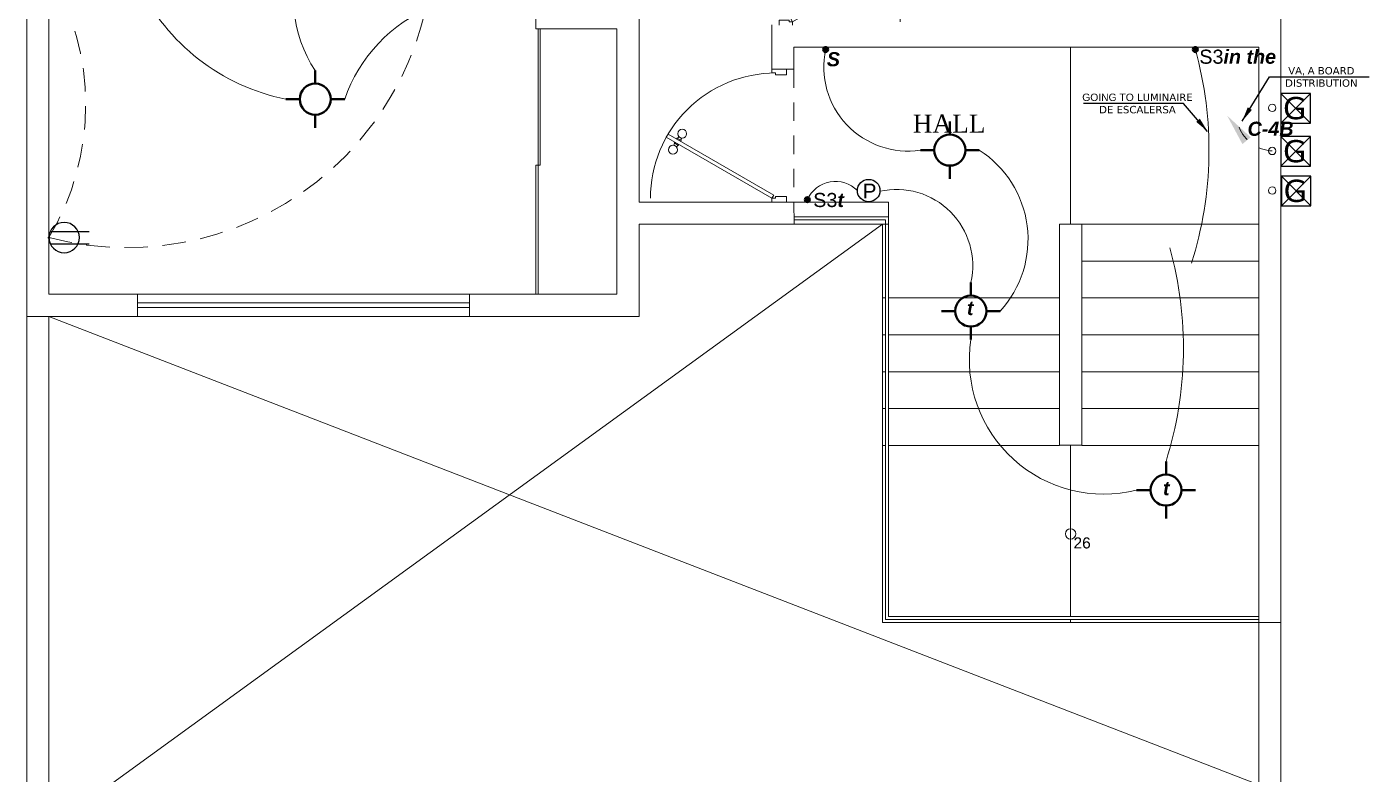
# Model space of a CAD drawing. Header units: millimetres. Extents: x -59 to 123, y 54 to 155.
# Drawn here: x -46.46 to -37.36, y 105.3 to 110.37 of the extents above; entities that cross this region are included whole.
import ezdxf

# ---------------------------------------------------------------- set-up
doc = ezdxf.new("R2010")
doc.units = ezdxf.units.MM
for name, pattern in [('CONTINUA', [0]), ('DASHED', [0.75, 0.5, -0.25]), ('HIDDEN', [9.525, 6.35, -3.175]), ('HIDDEN2', [0.1875, 0.125, -0.0625])]:
    doc.linetypes.add(name, pattern=pattern)
doc.layers.get('0').update_dxf_attribs({"lineweight": 9})
for name, color, linetype in [('A-PROY', 8, 'HIDDEN2'), ('A-TEX 010', 7, 'Continuous'), ('telefono', 54, 'Continuous')]:
    doc.layers.add(name, color=color, linetype=linetype)
for name, color, linetype, lineweight in [('C.EMPOTRADO EN PARED Y TECHO', 210, 'Continuous', 40), ('desague', 4, 'Continuous', 60), ('ESCALERA', 128, 'Continuous', 9), ('mobiliario', 7, 'Continuous', 0), ('murobajo', 7, 'Continuous', 30), ('MUROS', 7, 'Continuous', 80), ('niveles', 8, 'Continuous', 15), ('PUERTAS', 7, 'Continuous', 9), ('red tomacorrient', 21, 'Continuous', 40), ('red tomacorriente', 3, 'CONTINUA', 40), ('T.D.', 105, 'Continuous', 25), ('TEXTO1', 7, 'Continuous', 0), ('VENTANA BAJA', 150, 'Continuous', 20), ('VIDRIO', 7, 'Continuous', 5)]:
    doc.layers.add(name, color=color, linetype=linetype, lineweight=lineweight)
doc.styles.add('BOLD', font='Swis721 Lt BT Light.ttf', dxfattribs={"height": 2})
doc.styles.add('david', font='arialbi.ttf', dxfattribs={"height": 0.05})
doc.styles.add('Ejes', font='arial.ttf', dxfattribs={"height": 0.2})
doc.styles.add('ROMANS', font='ROMANS.SHX', dxfattribs={"width": 1.35, "height": 0.29})
doc.styles.add('style4', font='verdanab.ttf', dxfattribs={"height": 0.1})
doc.styles.add('textcosan', font='verdana.ttf', dxfattribs={"height": 0.1})
doc.dimstyles.new('dimension horizontal', dxfattribs={"dimtxt": 0.08, "dimasz": 0.1, "dimexe": 0.15, "dimexo": 0.3, "dimgap": 0.01, "dimtad": 2, "dimtih": 1, "dimtoh": 1, "dimzin": 1, "dimtxsty": 'style4', "dimblk": 'ARCHTICK', "dimcen": 0.08, "dimadec": 0, "dimazin": 0, "dimtfac": 1, "dimtmove": 0, "dimatfit": 3, "dimfxl": 1, "dimarcsym": 0})

# ---------------------------------------------------------------- blocks, each defined once
blk = doc.blocks.new('rf67')
at = {"layer": 'PUERTAS', "ltscale": 0.075}
for p, q in [((2984.4541, 394.8959), (2984.4292, 394.895)), ((2984.4585, 394.0686), (2984.4292, 394.895)), ((2984.4834, 394.0695), (2984.4541, 394.8959)), ((2983.7327, 394.4394), (2983.6977, 394.3735)), ((2983.711, 394.4797), (2983.7334, 394.4678)), ((2983.7334, 394.4678), (2983.7215, 394.4454)), ((2983.7215, 394.4454), (2983.7327, 394.4394)), ((2983.6641, 394.3914), (2983.6977, 394.3735)), ((2984.4834, 394.0695), (2984.4585, 394.0686)), ((2984.4834, 394.0695), (2984.4715, 394.0471)), ((2984.5059, 394.0576), (2984.4834, 394.0695)), ((2984.4603, 394.0531), (2984.4253, 393.9872)), ((2984.459, 393.9693), (2984.4253, 393.9872)), ((2984.4715, 394.0471), (2984.4603, 394.0531))]:
    blk.add_line(p, q, dxfattribs=at)
at = {"layer": 'PUERTAS', "ltscale": 0.01}
for p, q in [((2984.4089, 394.8242), (2984.4257, 394.8248)), ((2984.4098, 394.8001), (2984.4265, 394.8006)), ((2984.4255, 394.8297), (2984.4315, 394.8299)), ((2984.4267, 394.796), (2984.4255, 394.8297)), ((2984.4267, 394.796), (2984.4327, 394.7962)), ((2984.4625, 394.831), (2984.4565, 394.8308)), ((2984.4637, 394.7974), (2984.4577, 394.7971)), ((2984.4637, 394.7974), (2984.4625, 394.831)), ((2984.4794, 394.8268), (2984.4627, 394.8262)), ((2984.4803, 394.8026), (2984.4636, 394.802))]:
    blk.add_line(p, q, dxfattribs=at)
for centre in [(2984.3818, 394.8116), (2984.5074, 394.8161)]:
    blk.add_circle(centre, 0.0302, dxfattribs=at)
blk.add_arc((2984.4709, 394.0476), 0.8484, 61.97794, 152.0448, dxfattribs=at)
blk = doc.blocks.new('A$C767E48EC')
at = {"layer": 'A-PROY', "lineweight": 0}
for p, q in [((5.2, 5.25), (5.2, 4.35)), ((0.75, 3.725), (3, 3.725))]:
    blk.add_line(p, q, dxfattribs=at)
at = {"layer": 'ESCALERA', "lineweight": 0, "ltscale": 0.25}
for p, q in [((7.075, 4.2), (7.075, 5.4)), ((5.8001, 4.2), (5.8001, 3.7)), ((7.15, 4.2), (8.35, 4.2)), ((7.15, 3.95), (8.35, 3.95)), ((5.8201, 3.7), (5.8, 3.7)), ((5.8, 1.5), (5.8001, 3.7)), ((5.8201, 3.7), (5.8, 3.7)), ((7, 3.7), (5.8401, 3.7)), ((7.15, 3.7), (8.35, 3.7)), ((5.8201, 3.45), (5.8, 3.45)), ((5.8201, 3.45), (5.8, 3.45)), ((7, 3.45), (5.8401, 3.45)), ((7.15, 3.45), (8.35, 3.45)), ((5.8201, 3.2), (5.8, 3.2)), ((5.8201, 3.2), (5.8, 3.2)), ((7, 3.2), (5.8401, 3.2)), ((7.15, 3.2), (8.35, 3.2)), ((5.8201, 2.95), (5.8, 2.95)), ((5.8201, 2.95), (5.8, 2.95)), ((7, 2.95), (5.8401, 2.95)), ((7.15, 2.95), (8.35, 2.95)), ((5.8201, 2.7), (5.8, 2.7)), ((5.8201, 2.7), (5.8, 2.7)), ((7, 2.7), (5.8401, 2.7)), ((7.075, 2.7), (7.075, 1.54)), ((7.15, 2.7), (8.35, 2.7)), ((5.8, 1.5001), (7.15, 1.5)), ((7.075, 1.52), (7.075, 1.5)), ((7.15, 1.5), (8.35, 1.5))]:
    blk.add_line(p, q, dxfattribs=at)
at = {"layer": 'mobiliario', "lineweight": 0, "ltscale": 0.3}
for p, q in [((5.8001, 4.2), (0.15, 0.1)), ((0, 0.4), (0, 3.575)), ((0.15, 3.575), (0.15, 0.4)), ((0.15, 3.575), (8.35, 0.4)), ((8.35, 1.5), (8.35, 0.4)), ((8.5, 1.5), (8.5, 0))]:
    blk.add_line(p, q, dxfattribs=at)
at = {"layer": 'murobajo', "lineweight": 0}
for p, q in [((0.75, 3.725), (3, 3.725)), ((0.75, 3.575), (3, 3.575))]:
    blk.add_line(p, q, dxfattribs=at)
at = {"layer": 'MUROS', "lineweight": 0}
for p, q in [((0, 19), (0, 3.575)), ((8.5, 1.5), (8.5, 8.6)), ((8.35, 5.4), (5.2, 5.4)), ((8.35, 1.5), (8.35, 5.4)), ((0.75, 3.5743), (0.75, 3.725)), ((3, 3.5743), (3, 3.725)), ((8.35, 1.5), (8.5, 1.5))]:
    blk.add_line(p, q, dxfattribs=at)
at = {"layer": 'MUROS', "linetype": 'CONTINUA', "lineweight": 0}
for p, q in [((0.15, 6.425), (0.15, 3.725)), ((3.45, 5.525), (3.45, 5.625)), ((4.15, 4.35), (4.15, 5.625)), ((4, 5.525), (3.45, 5.525)), ((4, 3.725), (4, 5.525)), ((5.05, 5.25), (5.05, 5.55)), ((5.2, 5.25), (5.2, 5.4)), ((5.05, 5.25), (5.2, 5.25)), ((5.2, 4.35), (4.15, 4.35)), ((5.2, 4.35), (5.2001, 4.2)), ((4.15, 3.575), (4.15, 4.2)), ((5.2001, 4.2), (4.15, 4.2)), ((0.15, 3.725), (0.75, 3.725)), ((3, 3.725), (4, 3.725)), ((0, 3.575), (0.75, 3.575)), ((3, 3.575), (4.15, 3.575))]:
    blk.add_line(p, q, dxfattribs=at)
at = {"layer": 'MUROS', "lineweight": 0}
blk.add_lwpolyline([(7, 4.2), (7.15, 4.2), (7.15, 2.7009), (7, 2.7009), (7, 4.2)], dxfattribs=at)
at = {"layer": 'niveles', "lineweight": 0}
blk.add_circle((7.075, 2.1), 0.0354, dxfattribs=at)
at = {"layer": 'VENTANA BAJA', "lineweight": 0}
for p, q in [((0.75, 3.6675), (3, 3.6675)), ((0.75, 3.635), (3, 3.635))]:
    blk.add_line(p, q, dxfattribs=at)
at = {"layer": 'VIDRIO', "lineweight": 0}
for p, q in [((3.465, 3.725), (3.465, 5.525)), ((3.48, 5.525), (3.48, 4.6)), ((3.45, 4.6), (3.45, 3.725)), ((3.45, 4.6), (3.465, 4.6)), ((3.465, 4.6), (3.48, 4.6)), ((5.2, 4.25), (5.8401, 4.25)), ((5.2001, 4.23), (5.8201, 4.23)), ((5.2001, 4.2), (5.8001, 4.2)), ((5.8201, 4.23), (5.8201, 1.5201)), ((5.8401, 4.25), (5.8401, 1.5401)), ((5.8201, 1.5201), (8.35, 1.5199)), ((5.8401, 1.5401), (8.35, 1.5399))]:
    blk.add_line(p, q, dxfattribs=at)
at = {"layer": 'PUERTAS', "lineweight": 0}
for p, xscale, yscale, zscale, rotation in [((1557.5715, -2172.3335), 0.888888888888496, 0.888888888888496, 0.888888888888496, 117.9691983123798), ((-1548.3715, 2184.3085), 0.8888888888884959, 0.8888888888884959, 0.8888888888884959, 297.9691983123798)]:
    blk.add_blockref('rf67', p, dxfattribs=dict(at, xscale=xscale, yscale=yscale, zscale=zscale, rotation=rotation))
at = {"layer": 'PUERTAS', "lineweight": 0, "xscale": -1, "rotation": 62.03080168762018}
blk.add_blockref('rf67', (1752.8054, 2455.4534), dxfattribs=at)
at = {"layer": 'A-TEX 010', "lineweight": 0, "insert": (6.2515, 4.9426), "char_height": 0.1224, "attachment_point": 2, "style": 'ROMANS'}
blk.add_mtext('{\\fTimes New Roman|b0|i0|c0|p18;HALL}', dxfattribs=at)
at = {"layer": 'niveles', "lineweight": 0, "insert": (7.2113, 2.0006, 0), "char_height": 0.075, "width": 0.202723, "attachment_point": 9, "style": 'BOLD'}
blk.add_mtext('26', dxfattribs=at)
blk = doc.blocks.new('OO')
at = {"layer": 'telefono', "linetype": 'HIDDEN'}
for p, q in [((566.9956, 1787.1924), (567.1956, 1787.3924)), ((566.9956, 1787.3924), (567.1956, 1787.1924))]:
    blk.add_line(p, q, dxfattribs=at)
blk.add_lwpolyline([(566.9956, 1787.1924), (567.1956, 1787.1924), (567.1956, 1787.3924), (566.9956, 1787.3924)], close=True, dxfattribs=at)
blk = doc.blocks.new('_ArchTick')
at = {"color": 0, "linetype": 'ByBlock', "const_width": 0.15}
blk.add_lwpolyline([(-0.5, -0.5), (0.5, 0.5)], dxfattribs=at)
blk = doc.blocks.new('rrllluuuuzzzz')
at = {"layer": 'C.EMPOTRADO EN PARED Y TECHO'}
for points in [[(0.1994, 0.1053), (0.1994, 0.1937)], [(0.0942, 0), (0, 0)], [(0.3047, 0), (0.3989, 0)], [(0.1994, -0.1053), (0.1994, -0.1937)]]:
    blk.add_lwpolyline(points, dxfattribs=at)
blk.add_circle((0.1994, 0), 0.1053, dxfattribs=at)
blk = doc.blocks.new('caja de paso')
at = {"lineweight": -3}
blk.add_circle((0, 0), 0.0763, dxfattribs=at)
at = {"style": 'Ejes'}
blk.add_text('P', height=0.1, dxfattribs=at).set_placement((-0.0403, -0.0524))
blk = doc.blocks.new('A$C2CDF31AB')
at = {"linetype": 'ByBlock'}
blk.add_hatch(color=256, dxfattribs=at).paths.add_polyline_path([(0, 0.0166, 1), (0.0331, 0.0166, 1)])
blk.add_hatch(color=256, dxfattribs=at).paths.add_polyline_path([(0, 0.0166, 1), (0.0331, 0.0166, 1)])
blk.add_circle((0.0166, 0.0166), 0.0166, dxfattribs=at)
blk = doc.blocks.new('A$C79E72A3B')
at = {"linetype": 'ByBlock'}
blk.add_hatch(color=256, dxfattribs=at).paths.add_polyline_path([(0, 0.0166, 1), (0.0331, 0.0166, 1)])
blk.add_circle((0.0166, 0.0166), 0.0166, dxfattribs=at)
blk = doc.blocks.new('A$C264B7B54')
at = {"lineweight": -3}
for p, q in [((0.0087, 0.1443), (0.2732, 0.1443)), ((0.0087, 0.061), (0.2732, 0.061))]:
    blk.add_line(p, q, dxfattribs=at)
blk.add_circle((0.1028, 0.1027), 0.1029, dxfattribs=at)
blk.add_point((-0.0001, 0.1027))

msp = doc.modelspace()

# ---------------------------------------------------------------- hatches: boundary and pattern name
at = {"layer": 'red tomacorrient', "linetype": 'DASHED', "lineweight": 5, "ltscale": 0.2}
h = msp.add_hatch(color=1, dxfattribs=at)
edge = h.paths.add_edge_path()
edge.add_line((-38.1642, 109.6183), (-38.1935, 109.5941))
edge.add_spline(control_points=[(-38.1935, 109.5941), (-38.2362, 109.6514), (-38.2798, 109.708), (-38.3234, 109.7647)], knot_values=[1.855835, 1.855835, 1.855835, 1.855835, 2.148841, 2.148841, 2.148841, 2.148841], degree=3, periodic=0)
edge.add_line((-38.3234, 109.7647), (-38.1642, 109.6183))
edge = h.paths.add_edge_path()
edge.add_spline(control_points=[(-38.3234, 109.7647), (-38.2798, 109.708), (-38.2362, 109.6514), (-38.1935, 109.5941)], knot_values=[1.855835, 1.855835, 1.855835, 1.855835, 2.148841, 2.148841, 2.148841, 2.148841], degree=3, periodic=0)
edge.add_line((-38.1935, 109.5941), (-38.2201, 109.5721))
edge.add_line((-38.2201, 109.5721), (-38.3234, 109.7647))

# ---------------------------------------------------------------- linework, layer by layer
at = {"color": 251, "linetype": 'CONTINUA', "lineweight": 5}
for p, q in [((-41.2596, 109.1794), (-40.6195, 109.1794)), ((-40.6195, 109.1794), (-40.6195, 109.0294)), ((-40.6195, 109.0294), (-41.2595, 109.0294))]:
    msp.add_line(p, q, dxfattribs=at)
at = {"layer": 'C.EMPOTRADO EN PARED Y TECHO', "linetype": 'CONTINUA', "lineweight": 5}
for centre, radius, start, end in [((-44.4208, 111.272), 1.4238, 152.86235, 258.52984), ((-43.786, 110.5506), 0.8642, 98.92104, 213.75485)]:
    msp.add_arc(centre, radius, start, end, dxfattribs=at)
at = {"layer": 'C.EMPOTRADO EN PARED Y TECHO', "lineweight": 5}
for centre, radius, start, end in [((-43.3137, 109.5341), 1.049, 63.59304, 160.93574), ((-40.4878, 110.0947), 0.5699, 168.03625, 278.59052), ((-41.0017, 109.5324), 2.555, 342.52539, 15.44947), ((-40.3928, 108.9258), 0.7196, 317.56823, 57.27755), ((-40.9784, 109.11), 0.2089, 44.62105, 155.83078), ((-40.5641, 108.7487), 0.516, 347.15063, 102.65348), ((-41.175, 108.1879), 2.555, 342.52539, 15.44947), ((-39.1594, 108.1112), 0.9118, 171.46516, 284.09881)]:
    msp.add_arc(centre, radius, start, end, dxfattribs=at)
at = {"layer": 'red tomacorrient', "color": 1, "linetype": 'DASHED', "lineweight": 5, "ltscale": 0.2}
msp.add_arc((-38.0034, 109.7827), 0.2574, 201.85566, 266.82304, dxfattribs=at)
at = {"layer": 'red tomacorriente', "linetype": 'HIDDEN', "lineweight": 5, "ltscale": 0.025}
for centre, radius, start, end in [((-45.7813, 110.9461), 2.0761, 255.25845, 8.53899), ((-47.8133, 109.8389), 1.7527, 329.08534, 30.91466)]:
    msp.add_arc(centre, radius, start, end, dxfattribs=at)
at = {"layer": 'T.D.', "lineweight": 5}
for centre in [(-38.0177, 109.8174), (-38.0177, 109.5256), (-38.0177, 109.2571)]:
    msp.add_circle(centre, 0.025, dxfattribs=at)

# ---------------------------------------------------------------- block references
at = {"lineweight": 5}
for p in [(-44.7039, 109.8767), (-40.4026, 109.5312), (-40.2605, 108.4402), (-38.9373, 107.2269)]:
    msp.add_blockref('rrllluuuuzzzz', p, dxfattribs=at)
at = {"lineweight": 5, "rotation": 180}
for p in [(529.236, 1897.107), (529.236, 1896.8153), (529.2396, 1896.5464)]:
    msp.add_blockref('OO', p, dxfattribs=at)
at = {"layer": 'C.EMPOTRADO EN PARED Y TECHO', "lineweight": 5, "xscale": -1}
for name, p, rotation in [('A$C79E72A3B', (-41.0287, 110.1963), 0.0001194124792647244), ('A$C2CDF31AB', (-38.5556, 110.2295), 180), ('A$C2CDF31AB', (-41.1855, 109.2121), 180)]:
    msp.add_blockref(name, p, dxfattribs=dict(at, rotation=rotation))
at = {"layer": 'C.EMPOTRADO EN PARED Y TECHO', "lineweight": 5}
msp.add_blockref('caja de paso', (-40.7534, 109.2567), dxfattribs=at)
at = {"layer": 'desague', "linetype": 'CONTINUA', "lineweight": 5}
msp.add_blockref('A$C767E48EC', (-46.4596, 104.8294), dxfattribs=at)
at = {"layer": 'red tomacorriente', "linetype": 'HIDDEN', "lineweight": 5, "ltscale": 0.025, "xscale": -1, "rotation": 180}
msp.add_blockref('A$C264B7B54', (-46.3095, 109.041), dxfattribs=at)

# ---------------------------------------------------------------- texts
at = {"lineweight": 5, "char_height": 0.05, "width": 1.799767, "attachment_point": 8, "style": 'textcosan'}
for s, insert, rotation in [('{\\fArial|b0|i0|c0|p34;VA,\\fArial|b0|i0|c204|p34; A} BOARD\\PDISTRIBUTION', (-37.6851, 109.96), 359.99999), ('{\\fArial|b0|i0|c204|p34;GOING TO} LUMINAIRE \\PDE ESCALERSA', (-38.9315, 109.7799), 0.00001)]:
    msp.add_mtext(s, dxfattribs=dict(at, insert=insert, rotation=rotation))
at = {"layer": 'C.EMPOTRADO EN PARED Y TECHO', "lineweight": 5, "style": 'david'}
for s, p in [('S', (-41.037, 110.0996)), ('t', (-40.0874, 108.4131)), ('t', (-38.7584, 107.192))]:
    msp.add_text(s, height=0.0957, dxfattribs=at).set_placement(p)
at = {"layer": 'C.EMPOTRADO EN PARED Y TECHO', "lineweight": 5, "char_height": 0.095726, "attachment_point": 1, "style": 'david'}
for s, insert in [('{\\fArial|b0|i0|c204|p34;S\\fArial|b0|i0|c0|p34;3}in the', (-38.512, 110.2123)), ('{\\fArial|b0|i0|c204|p34;S\\fArial|b0|i0|c0|p34;3}t', (-41.1291, 109.2411))]:
    msp.add_mtext(s, dxfattribs=dict(at, insert=insert))
at = {"layer": 'red tomacorrient', "color": 1, "linetype": 'DASHED', "lineweight": 5, "ltscale": 0.2, "style": 'david'}
msp.add_text('C-4B', height=0.09573, dxfattribs=at).set_placement((-38.1854, 109.6283))
at = {"layer": 'TEXTO1', "lineweight": 5, "ltscale": 0.5, "style": 'textcosan'}
for p in [(-37.9445, 109.741), (-37.9445, 109.4493), (-37.9409, 109.1804)]:
    msp.add_text('G', height=0.15, dxfattribs=at).set_placement(p)

# ---------------------------------------------------------------- leaders
at = {"lineweight": 5}
for points in [[(-38.2221, 109.7272), (-38.0374, 110.0284), (-37.3609, 110.0284)], [(-38.4558, 109.6581), (-38.6199, 109.8483), (-39.2964, 109.8483)]]:
    msp.add_leader(points, dimstyle='dimension horizontal', dxfattribs=at)

doc.saveas('drawing.dxf')
